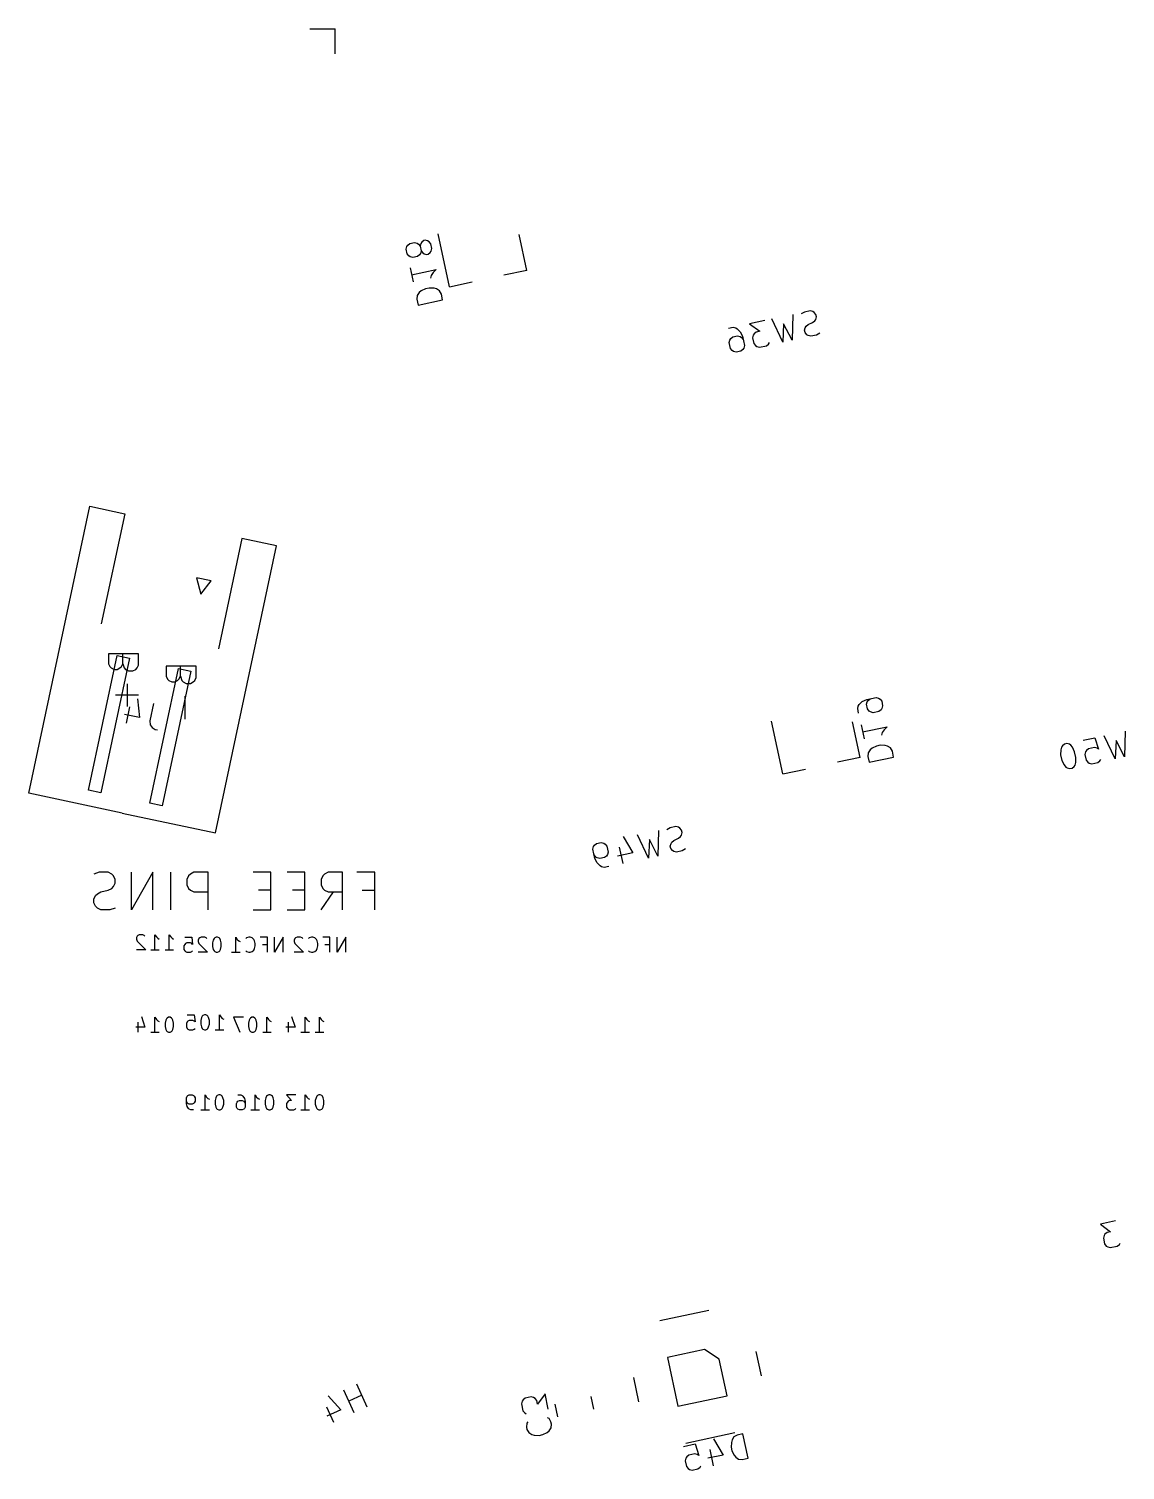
# Model space of a CAD drawing. Extents: x 27 to 362, y 19 to 136.
# Drawn here: x 181.8 to 225.5, y 19 to 76.6 of the extents above; entities that cross this region are included whole.
import ezdxf

# ---------------------------------------------------------------- set-up
doc = ezdxf.new("R2010")
doc.units = 0
doc.layers.add('BLACK', color=7, linetype='CONTINUOUS')

msp = doc.modelspace()

# ---------------------------------------------------------------- linework, layer by layer
at = {"layer": 'BLACK', "linetype": 'CONTINUOUS'}
for p, q in [((192.989, 76.6224), (193.989, 76.6224)), ((193.989, 75.6224), (193.989, 76.6224)), ((196.857, 67.9252), (196.893, 67.9817)), ((196.893, 67.9817), (196.976, 68.048)), ((196.976, 68.048), (197.163, 68.0876)), ((197.163, 68.0876), (197.266, 68.0609)), ((197.266, 68.0609), (197.322, 68.0242)), ((197.322, 68.0242), (197.389, 67.9409)), ((197.416, 68.044), (197.389, 67.9409)), ((197.452, 68.1005), (197.416, 68.044)), ((197.535, 68.1668), (197.452, 68.1005)), ((197.582, 68.1767), (197.535, 68.1668)), ((197.685, 68.15), (197.582, 68.1767)), ((197.742, 68.1133), (197.685, 68.15)), ((197.808, 68.03), (197.742, 68.1133)), ((197.848, 67.8437), (197.808, 68.03)), ((198.553, 66.3161), (198.104, 68.4289)), ((201.644, 66.9731), (201.34, 68.4012)), ((196.83, 67.8221), (196.857, 67.9252)), ((196.869, 67.6358), (196.83, 67.8221)), ((196.936, 67.5526), (196.869, 67.6358)), ((196.992, 67.5159), (196.936, 67.5526)), ((197.095, 67.4891), (196.992, 67.5159)), ((197.282, 67.5287), (197.095, 67.4891)), ((197.365, 67.5951), (197.282, 67.5287)), ((197.402, 67.6516), (197.365, 67.5951)), ((197.389, 67.9409), (197.428, 67.7546)), ((197.428, 67.7546), (197.402, 67.6516)), ((197.428, 67.7546), (197.495, 67.6714)), ((197.495, 67.6714), (197.551, 67.6347)), ((197.551, 67.6347), (197.654, 67.6079)), ((197.654, 67.6079), (197.701, 67.6178)), ((197.701, 67.6178), (197.784, 67.6842)), ((197.784, 67.6842), (197.821, 67.7407)), ((197.821, 67.7407), (197.848, 67.8437)), ((196.988, 67.0769), (197.107, 66.5179)), ((197.048, 66.7974), (198.026, 67.0053)), ((197.906, 66.8825), (197.832, 66.7695)), ((198.026, 67.0053), (197.906, 66.8825)), ((201.644, 66.9731), (200.734, 66.7797)), ((197.605, 66.2344), (197.429, 66.1482)), ((197.745, 66.2641), (197.605, 66.2344)), ((197.941, 66.2571), (197.745, 66.2641)), ((197.832, 66.7695), (197.806, 66.6664)), ((198.044, 66.2304), (197.941, 66.2571)), ((198.157, 66.157), (198.044, 66.2304)), ((198.553, 66.3161), (199.463, 66.5094)), ((197.272, 65.9689), (197.256, 65.8193)), ((197.256, 65.8193), (197.305, 65.5864)), ((197.346, 66.0818), (197.272, 65.9689)), ((197.305, 65.5864), (198.283, 65.7943)), ((197.429, 66.1482), (197.346, 66.0818)), ((198.234, 66.0272), (198.157, 66.157)), ((198.283, 65.7943), (198.234, 66.0272)), ((212.26, 65.2076), (212.235, 64.18)), ((212.726, 65.3066), (212.596, 65.2303)), ((212.959, 65.3561), (212.726, 65.3066)), ((213.062, 65.3293), (212.959, 65.3561)), ((213.118, 65.2927), (213.062, 65.3293)), ((213.185, 65.2094), (213.118, 65.2927)), ((213.178, 65.0132), (213.205, 65.1163)), ((213.205, 65.1163), (213.185, 65.2094)), ((209.698, 64.6631), (209.885, 64.7027)), ((209.885, 64.7027), (209.988, 64.6759)), ((209.988, 64.6759), (210.044, 64.6392)), ((210.044, 64.6392), (210.167, 64.5193)), ((210.167, 64.5193), (210.253, 64.3429)), ((211.142, 64.97), (210.537, 64.8413)), ((210.537, 64.8413), (210.942, 64.538)), ((210.802, 64.5083), (210.719, 64.4419)), ((210.942, 64.538), (210.802, 64.5083)), ((211.863, 64.1008), (211.422, 65.0294)), ((211.9, 64.839), (211.863, 64.1008)), ((212.235, 64.18), (211.9, 64.839)), ((212.735, 64.5782), (212.762, 64.6813)), ((212.755, 64.4851), (212.735, 64.5782)), ((212.762, 64.6813), (212.798, 64.7378)), ((212.798, 64.7378), (212.881, 64.8042)), ((212.881, 64.8042), (213.058, 64.8903)), ((213.058, 64.8903), (213.141, 64.9567)), ((213.141, 64.9567), (213.178, 65.0132)), ((209.724, 64.0843), (209.751, 64.1874)), ((209.774, 63.8515), (209.724, 64.0843)), ((209.751, 64.1874), (209.787, 64.2439)), ((209.787, 64.2439), (209.871, 64.3103)), ((209.871, 64.3103), (210.057, 64.3499)), ((210.057, 64.3499), (210.16, 64.3231)), ((210.16, 64.3231), (210.217, 64.2864)), ((210.217, 64.2864), (210.283, 64.2032)), ((210.253, 64.3429), (210.332, 63.9703)), ((210.332, 63.9703), (210.306, 63.8672)), ((210.682, 64.3854), (210.656, 64.2824)), ((210.656, 64.2824), (210.705, 64.0495)), ((210.719, 64.4419), (210.682, 64.3854)), ((210.705, 64.0495), (210.771, 63.9662)), ((210.771, 63.9662), (210.828, 63.9295)), ((210.828, 63.9295), (210.931, 63.9028)), ((210.931, 63.9028), (211.21, 63.9622)), ((211.21, 63.9622), (211.294, 64.0285)), ((211.294, 64.0285), (211.33, 64.085)), ((212.821, 64.4018), (212.755, 64.4851)), ((212.877, 64.3652), (212.821, 64.4018)), ((212.98, 64.3384), (212.877, 64.3652)), ((213.213, 64.3879), (212.98, 64.3384)), ((213.343, 64.4642), (213.213, 64.3879)), ((209.84, 63.7682), (209.774, 63.8515)), ((209.896, 63.7315), (209.84, 63.7682)), ((209.999, 63.7047), (209.896, 63.7315)), ((210.186, 63.7443), (209.999, 63.7047)), ((210.269, 63.8107), (210.186, 63.7443)), ((210.306, 63.8672), (210.269, 63.8107)), ((181.764, 46.0822), (184.201, 57.5461)), ((184.201, 57.5461), (185.59, 57.2508)), ((185.59, 57.2508), (184.654, 52.8492)), ((189.218, 44.4979), (191.655, 55.9618)), ((190.266, 56.257), (189.33, 51.8554)), ((191.655, 55.9618), (190.266, 56.257)), ((189.047, 54.5634), (188.46, 54.6882)), ((188.46, 54.6882), (188.629, 54.0389)), ((188.629, 54.0389), (189.047, 54.5634)), ((184.151, 46.1986), (185.294, 51.5784)), ((185.783, 51.4744), (184.64, 46.0946)), ((186.143, 51.6571), (184.943, 51.6571)), ((184.943, 51.6571), (184.943, 51.2571)), ((184.943, 51.2571), (185, 51.1429)), ((185.294, 51.5784), (185.783, 51.4744)), ((185.457, 51.1429), (185.514, 51.2571)), ((185.514, 51.2571), (185.514, 51.6571)), ((185.514, 51.2571), (185.571, 51.0857)), ((186.143, 51.2), (186.143, 51.6571)), ((185, 51.1429), (185.057, 51.0857)), ((185.057, 51.0857), (185.171, 51.0286)), ((185.171, 51.0286), (185.286, 51.0286)), ((185.286, 51.0286), (185.4, 51.0857)), ((185.4, 51.0857), (185.457, 51.1429)), ((185.571, 51.0857), (185.629, 51.0286)), ((185.629, 51.0286), (185.743, 50.9714)), ((185.743, 50.9714), (185.914, 50.9714)), ((185.914, 50.9714), (186.029, 51.0286)), ((186.029, 51.0286), (186.086, 51.0857)), ((186.086, 51.0857), (186.143, 51.2)), ((186.596, 45.6788), (187.74, 51.0586)), ((188.229, 50.9547), (187.085, 45.5748)), ((188.443, 51.1571), (187.243, 51.1571)), ((187.243, 51.1571), (187.243, 50.7571)), ((187.243, 50.7571), (187.3, 50.6429)), ((187.74, 51.0586), (188.229, 50.9547)), ((187.757, 50.6429), (187.814, 50.7571)), ((187.814, 50.7571), (187.814, 51.1571)), ((187.814, 50.7571), (187.871, 50.5857)), ((188.386, 50.5857), (188.443, 50.7)), ((188.443, 50.7), (188.443, 51.1571)), ((185.686, 50.4571), (185.686, 49.5429)), ((187.3, 50.6429), (187.357, 50.5857)), ((187.357, 50.5857), (187.471, 50.5286)), ((187.471, 50.5286), (187.586, 50.5286)), ((187.586, 50.5286), (187.7, 50.5857)), ((187.7, 50.5857), (187.757, 50.6429)), ((187.871, 50.5857), (187.929, 50.5286)), ((187.929, 50.5286), (188.043, 50.4714)), ((188.043, 50.4714), (188.214, 50.4714)), ((188.214, 50.4714), (188.329, 50.5286)), ((188.329, 50.5286), (188.386, 50.5857)), ((186.143, 50), (185.229, 50)), ((185.786, 49.5284), (185.647, 48.8763)), ((186.098, 49.8515), (186.182, 49.1034)), ((186.74, 49.6663), (186.591, 48.9677)), ((187.986, 49.9571), (187.986, 49.0429)), ((214.855, 49.4608), (214.881, 49.5639)), ((214.881, 49.5639), (214.918, 49.6203)), ((214.918, 49.6203), (215.038, 49.7432)), ((215.038, 49.7432), (215.214, 49.8294)), ((215.207, 49.6332), (215.234, 49.7362)), ((215.247, 49.4468), (215.207, 49.6332)), ((215.214, 49.8294), (215.587, 49.9086)), ((215.234, 49.7362), (215.271, 49.7927)), ((215.271, 49.7927), (215.354, 49.8591)), ((215.587, 49.9086), (215.69, 49.8818)), ((215.69, 49.8818), (215.747, 49.8451)), ((215.747, 49.8451), (215.813, 49.7619)), ((215.813, 49.7619), (215.852, 49.5756)), ((215.852, 49.5756), (215.826, 49.4725)), ((186.182, 49.1034), (185.577, 49.2321)), ((186.591, 48.9677), (186.608, 48.818)), ((211.867, 46.8537), (211.418, 48.9665)), ((214.894, 49.2745), (214.855, 49.4608)), ((215.313, 49.3636), (215.247, 49.4468)), ((215.37, 49.3269), (215.313, 49.3636)), ((215.473, 49.3001), (215.37, 49.3269)), ((215.706, 49.3496), (215.473, 49.3001)), ((215.789, 49.416), (215.706, 49.3496)), ((215.826, 49.4725), (215.789, 49.416)), ((186.608, 48.818), (186.682, 48.7051)), ((186.682, 48.7051), (186.811, 48.6288)), ((186.811, 48.6288), (186.905, 48.609)), ((214.958, 47.5107), (214.655, 48.9388)), ((214.993, 48.8087), (215.112, 48.2498)), ((215.053, 48.5292), (216.031, 48.7371)), ((215.837, 48.5013), (215.811, 48.3983)), ((215.911, 48.6143), (215.837, 48.5013)), ((216.031, 48.7371), (215.911, 48.6143)), ((225.136, 47.4515), (224.696, 48.3801)), ((225.534, 48.5583), (225.509, 47.5307)), ((215.351, 47.8137), (215.277, 47.7007)), ((215.434, 47.8801), (215.351, 47.8137)), ((215.61, 47.9662), (215.434, 47.8801)), ((215.75, 47.9959), (215.61, 47.9662)), ((215.946, 47.989), (215.75, 47.9959)), ((216.049, 47.9622), (215.946, 47.989)), ((216.162, 47.8888), (216.049, 47.9622)), ((216.239, 47.759), (216.162, 47.8888)), ((222.965, 47.8176), (222.958, 47.6214)), ((222.992, 47.9206), (222.965, 47.8176)), ((223.029, 47.9771), (222.992, 47.9206)), ((223.112, 48.0435), (223.029, 47.9771)), ((223.205, 48.0633), (223.112, 48.0435)), ((223.308, 48.0365), (223.205, 48.0633)), ((223.365, 47.9998), (223.308, 48.0365)), ((223.431, 47.9166), (223.365, 47.9998)), ((223.517, 47.7402), (223.431, 47.9166)), ((223.857, 48.2019), (224.323, 48.3009)), ((224.076, 47.859), (223.993, 47.7926)), ((224.309, 47.9085), (224.076, 47.859)), ((224.412, 47.8817), (224.309, 47.9085)), ((224.323, 48.3009), (224.468, 47.845)), ((224.468, 47.845), (224.412, 47.8817)), ((225.174, 48.1898), (225.136, 47.4515)), ((225.509, 47.5307), (225.174, 48.1898)), ((214.958, 47.5107), (214.049, 47.3173)), ((215.277, 47.7007), (215.26, 47.5511)), ((215.26, 47.5511), (215.31, 47.3182)), ((215.31, 47.3182), (216.288, 47.5261)), ((216.288, 47.5261), (216.239, 47.759)), ((222.958, 47.6214), (223.008, 47.3885)), ((223.008, 47.3885), (223.094, 47.2121)), ((223.567, 47.5073), (223.517, 47.7402)), ((223.533, 47.208), (223.56, 47.3111)), ((223.56, 47.3111), (223.567, 47.5073)), ((223.956, 47.7361), (223.929, 47.6331)), ((223.929, 47.6331), (223.979, 47.4002)), ((223.993, 47.7926), (223.956, 47.7361)), ((223.979, 47.4002), (224.045, 47.3169)), ((224.045, 47.3169), (224.102, 47.2802)), ((224.102, 47.2802), (224.205, 47.2535)), ((224.205, 47.2535), (224.438, 47.303)), ((224.438, 47.303), (224.521, 47.3693)), ((224.521, 47.3693), (224.558, 47.4258)), ((211.867, 46.8537), (212.777, 47.047)), ((223.094, 47.2121), (223.16, 47.1288)), ((223.16, 47.1288), (223.217, 47.0921)), ((223.217, 47.0921), (223.32, 47.0654)), ((223.32, 47.0654), (223.413, 47.0852)), ((223.413, 47.0852), (223.496, 47.1515)), ((223.496, 47.1515), (223.533, 47.208)), ((185.491, 45.29), (181.764, 46.0822)), ((184.64, 46.0946), (184.151, 46.1986)), ((187.085, 45.5748), (186.596, 45.6788)), ((185.491, 45.29), (189.218, 44.4979)), ((205.493, 44.3472), (205.874, 43.698)), ((206.503, 43.4908), (206.062, 44.4194)), ((206.9, 44.5976), (206.875, 43.57)), ((207.366, 44.6966), (207.236, 44.6203)), ((207.599, 44.7461), (207.366, 44.6966)), ((207.702, 44.7193), (207.599, 44.7461)), ((207.698, 44.2803), (207.781, 44.3467)), ((207.758, 44.6827), (207.702, 44.7193)), ((207.825, 44.5994), (207.758, 44.6827)), ((207.781, 44.3467), (207.818, 44.4032)), ((207.818, 44.4032), (207.845, 44.5063)), ((207.845, 44.5063), (207.825, 44.5994)), ((204.285, 43.847), (204.312, 43.95)), ((204.364, 43.4743), (204.285, 43.847)), ((204.312, 43.95), (204.348, 44.0065)), ((204.348, 44.0065), (204.432, 44.0729)), ((204.432, 44.0729), (204.618, 44.1125)), ((204.618, 44.1125), (204.721, 44.0857)), ((204.721, 44.0857), (204.777, 44.049)), ((204.777, 44.049), (204.844, 43.9658)), ((204.844, 43.9658), (204.893, 43.7329)), ((205.339, 43.925), (205.478, 43.2729)), ((206.54, 44.229), (206.503, 43.4908)), ((206.875, 43.57), (206.54, 44.229)), ((207.375, 43.9682), (207.402, 44.0713)), ((207.395, 43.8751), (207.375, 43.9682)), ((207.461, 43.7918), (207.395, 43.8751)), ((207.402, 44.0713), (207.438, 44.1278)), ((207.438, 44.1278), (207.521, 44.1942)), ((207.517, 43.7552), (207.461, 43.7918)), ((207.521, 44.1942), (207.698, 44.2803)), ((207.853, 43.7779), (207.62, 43.7284)), ((207.983, 43.8542), (207.853, 43.7779)), ((204.401, 43.5308), (204.334, 43.6141)), ((204.45, 43.2979), (204.364, 43.4743)), ((204.457, 43.4941), (204.401, 43.5308)), ((204.573, 43.178), (204.45, 43.2979)), ((204.56, 43.4674), (204.457, 43.4941)), ((204.747, 43.507), (204.56, 43.4674)), ((204.83, 43.5733), (204.747, 43.507)), ((204.867, 43.6298), (204.83, 43.5733)), ((204.893, 43.7329), (204.867, 43.6298)), ((205.874, 43.698), (205.269, 43.5693)), ((207.62, 43.7284), (207.517, 43.7552)), ((184.571, 42.9214), (184.357, 42.85)), ((184.929, 42.9214), (184.571, 42.9214)), ((185.071, 42.85), (184.929, 42.9214)), ((185.143, 42.7786), (185.071, 42.85)), ((185.214, 42.6357), (185.143, 42.7786)), ((185.214, 42.4929), (185.214, 42.6357)), ((186.714, 42.9214), (185.857, 41.4214)), ((185.857, 41.4214), (185.857, 42.9214)), ((186.714, 41.4214), (186.714, 42.9214)), ((187.429, 41.4214), (187.429, 42.9214)), ((188.143, 42.7786), (188.071, 42.6357)), ((188.071, 42.6357), (188.071, 42.4214)), ((188.214, 42.85), (188.143, 42.7786)), ((188.357, 42.9214), (188.214, 42.85)), ((188.929, 42.9214), (188.357, 42.9214)), ((188.929, 41.4214), (188.929, 42.9214)), ((191.429, 42.9214), (190.714, 42.9214)), ((191.429, 41.4214), (191.429, 42.9214)), ((192.786, 42.9214), (192.071, 42.9214)), ((192.786, 41.4214), (192.786, 42.9214)), ((193.5, 42.7786), (193.429, 42.6357)), ((193.429, 42.6357), (193.429, 42.4214)), ((193.571, 42.85), (193.5, 42.7786)), ((193.714, 42.9214), (193.571, 42.85)), ((194.286, 42.9214), (193.714, 42.9214)), ((194.286, 41.4214), (194.286, 42.9214)), ((195.571, 42.9214), (194.857, 42.9214)), ((195.571, 41.4214), (195.571, 42.9214)), ((204.63, 43.1413), (204.573, 43.178)), ((204.733, 43.1145), (204.63, 43.1413)), ((204.919, 43.1541), (204.733, 43.1145)), ((184.429, 41.9929), (184.5, 42.0643)), ((184.5, 42.0643), (184.643, 42.1357)), ((184.643, 42.1357), (184.929, 42.2071)), ((184.929, 42.2071), (185.071, 42.2786)), ((185.071, 42.2786), (185.143, 42.35)), ((185.143, 42.35), (185.214, 42.4929)), ((188.071, 42.4214), (188.143, 42.2786)), ((188.143, 42.2786), (188.214, 42.2071)), ((188.214, 42.2071), (188.357, 42.1357)), ((188.357, 42.1357), (188.929, 42.1357)), ((191.429, 42.2071), (190.929, 42.2071)), ((192.786, 42.2071), (192.286, 42.2071)), ((193.429, 42.4214), (193.5, 42.2786)), ((193.429, 41.4214), (193.929, 42.1357)), ((193.5, 42.2786), (193.571, 42.2071)), ((193.571, 42.2071), (193.714, 42.1357)), ((193.714, 42.1357), (194.286, 42.1357)), ((195.071, 42.2071), (195.571, 42.2071)), ((184.357, 41.85), (184.429, 41.9929)), ((184.357, 41.7071), (184.357, 41.85)), ((184.429, 41.5643), (184.357, 41.7071)), ((184.5, 41.4929), (184.429, 41.5643)), ((184.643, 41.4214), (184.5, 41.4929)), ((185.214, 41.4929), (185, 41.4214)), ((185, 41.4214), (184.643, 41.4214)), ((190.714, 41.4214), (191.429, 41.4214)), ((192.071, 41.4214), (192.786, 41.4214)), ((186.086, 40.3714), (186.057, 40.3143)), ((186.057, 40.3143), (186.057, 40.2571)), ((186.114, 40.4), (186.086, 40.3714)), ((186.171, 40.4286), (186.114, 40.4)), ((186.314, 40.4286), (186.171, 40.4286)), ((186.371, 40.4), (186.314, 40.4286)), ((186.4, 40.3714), (186.371, 40.4)), ((186.8, 39.8286), (186.8, 40.4286)), ((186.8, 40.4286), (186.857, 40.3429)), ((186.857, 40.3429), (186.914, 40.2857)), ((187.371, 39.8286), (187.371, 40.4286)), ((187.371, 40.4286), (187.429, 40.3429)), ((187.429, 40.3429), (187.486, 40.2857)), ((187.986, 40.3286), (188.271, 40.3286)), ((188.271, 40.3286), (188.3, 40.0429)), ((188.643, 40.3286), (188.586, 40.3)), ((188.786, 40.3286), (188.643, 40.3286)), ((188.843, 40.3), (188.786, 40.3286)), ((189.243, 40.3286), (189.186, 40.3)), ((189.3, 40.3286), (189.243, 40.3286)), ((189.357, 40.3), (189.3, 40.3286)), ((190.029, 39.7286), (190.029, 40.3286)), ((190.029, 40.3286), (190.086, 40.2429)), ((190.543, 40.3286), (190.457, 40.3)), ((190.6, 40.3286), (190.543, 40.3286)), ((190.686, 40.3), (190.6, 40.3286)), ((191.286, 40.3286), (191, 40.3286)), ((191.286, 39.7286), (191.286, 40.3286)), ((191.914, 40.3286), (191.571, 39.7286)), ((191.571, 39.7286), (191.571, 40.3286)), ((191.914, 39.7286), (191.914, 40.3286)), ((192.471, 40.3286), (192.414, 40.3)), ((192.614, 40.3286), (192.471, 40.3286)), ((192.671, 40.3), (192.614, 40.3286)), ((193.043, 40.3286), (192.957, 40.3)), ((193.1, 40.3286), (193.043, 40.3286)), ((193.186, 40.3), (193.1, 40.3286)), ((193.786, 40.3286), (193.5, 40.3286)), ((193.786, 39.7286), (193.786, 40.3286)), ((194.414, 40.3286), (194.071, 39.7286)), ((194.071, 39.7286), (194.071, 40.3286)), ((194.414, 39.7286), (194.414, 40.3286)), ((186.057, 40.2571), (186.086, 40.1714)), ((186.429, 39.8286), (186.057, 39.8286)), ((186.086, 40.1714), (186.429, 39.8286)), ((186.629, 39.8286), (186.971, 39.8286)), ((186.914, 40.2857), (186.971, 40.2571)), ((187.2, 39.8286), (187.543, 39.8286)), ((187.486, 40.2857), (187.543, 40.2571)), ((187.986, 40.0429), (187.957, 39.9857)), ((187.957, 39.9857), (187.957, 39.8429)), ((187.957, 39.8429), (187.986, 39.7857)), ((188.014, 40.0714), (187.986, 40.0429)), ((187.986, 39.7857), (188.014, 39.7571)), ((188.071, 40.1), (188.014, 40.0714)), ((188.014, 39.7571), (188.071, 39.7286)), ((188.214, 40.1), (188.071, 40.1)), ((188.271, 40.0714), (188.214, 40.1)), ((188.214, 39.7286), (188.271, 39.7571)), ((188.3, 40.0429), (188.271, 40.0714)), ((188.271, 39.7571), (188.3, 39.7857)), ((188.557, 40.2714), (188.529, 40.2143)), ((188.529, 40.2143), (188.529, 40.1571)), ((188.529, 40.1571), (188.557, 40.0714)), ((188.586, 40.3), (188.557, 40.2714)), ((188.557, 40.0714), (188.9, 39.7286)), ((188.871, 40.2714), (188.843, 40.3)), ((189.129, 40.2143), (189.1, 40.1)), ((189.1, 40.1), (189.1, 39.9571)), ((189.1, 39.9571), (189.129, 39.8429)), ((189.157, 40.2714), (189.129, 40.2143)), ((189.129, 39.8429), (189.157, 39.7857)), ((189.186, 40.3), (189.157, 40.2714)), ((189.157, 39.7857), (189.186, 39.7571)), ((189.186, 39.7571), (189.243, 39.7286)), ((189.3, 39.7286), (189.357, 39.7571)), ((189.386, 40.2714), (189.357, 40.3)), ((189.357, 39.7571), (189.386, 39.7857)), ((189.414, 40.2143), (189.386, 40.2714)), ((189.386, 39.7857), (189.414, 39.8429)), ((189.443, 40.1), (189.414, 40.2143)), ((189.414, 39.8429), (189.443, 39.9571)), ((189.443, 39.9571), (189.443, 40.1)), ((190.086, 40.2429), (190.143, 40.1857)), ((190.143, 40.1857), (190.2, 40.1571)), ((190.457, 40.3), (190.429, 40.2714)), ((190.429, 39.7857), (190.457, 39.7571)), ((190.457, 39.7571), (190.543, 39.7286)), ((190.6, 39.7286), (190.686, 39.7571)), ((190.743, 40.2429), (190.686, 40.3)), ((190.686, 39.7571), (190.743, 39.8143)), ((190.771, 40.1857), (190.743, 40.2429)), ((190.743, 39.8143), (190.771, 39.8714)), ((190.8, 40.0714), (190.771, 40.1857)), ((190.771, 39.8714), (190.8, 39.9857)), ((190.8, 39.9857), (190.8, 40.0714)), ((191.086, 40.0429), (191.286, 40.0429)), ((192.386, 40.2714), (192.357, 40.2143)), ((192.357, 40.2143), (192.357, 40.1571)), ((192.357, 40.1571), (192.386, 40.0714)), ((192.414, 40.3), (192.386, 40.2714)), ((192.386, 40.0714), (192.729, 39.7286)), ((192.7, 40.2714), (192.671, 40.3)), ((192.957, 40.3), (192.929, 40.2714)), ((192.929, 39.7857), (192.957, 39.7571)), ((192.957, 39.7571), (193.043, 39.7286)), ((193.1, 39.7286), (193.186, 39.7571)), ((193.243, 40.2429), (193.186, 40.3)), ((193.186, 39.7571), (193.243, 39.8143)), ((193.271, 40.1857), (193.243, 40.2429)), ((193.243, 39.8143), (193.271, 39.8714)), ((193.3, 40.0714), (193.271, 40.1857)), ((193.271, 39.8714), (193.3, 39.9857)), ((193.3, 39.9857), (193.3, 40.0714)), ((193.586, 40.0429), (193.786, 40.0429)), ((188.071, 39.7286), (188.214, 39.7286)), ((188.9, 39.7286), (188.529, 39.7286)), ((189.243, 39.7286), (189.3, 39.7286)), ((189.857, 39.7286), (190.2, 39.7286)), ((190.543, 39.7286), (190.6, 39.7286)), ((192.729, 39.7286), (192.357, 39.7286)), ((193.043, 39.7286), (193.1, 39.7286)), ((186.114, 36.9286), (186.114, 36.5286)), ((186.257, 37.1571), (186.4, 36.7286)), ((186.8, 36.5286), (186.8, 37.1286)), ((186.8, 37.1286), (186.857, 37.0429)), ((186.857, 37.0429), (186.914, 36.9857)), ((186.914, 36.9857), (186.971, 36.9571)), ((187.229, 37.0143), (187.2, 36.9)), ((187.2, 36.9), (187.2, 36.7571)), ((187.257, 37.0714), (187.229, 37.0143)), ((187.286, 37.1), (187.257, 37.0714)), ((187.343, 37.1286), (187.286, 37.1)), ((187.4, 37.1286), (187.343, 37.1286)), ((187.457, 37.1), (187.4, 37.1286)), ((187.486, 37.0714), (187.457, 37.1)), ((187.514, 37.0143), (187.486, 37.0714)), ((187.543, 36.9), (187.514, 37.0143)), ((187.543, 36.7571), (187.543, 36.9)), ((188.086, 36.9429), (188.057, 36.8857)), ((188.057, 36.8857), (188.057, 36.7429)), ((188.086, 37.2286), (188.371, 37.2286)), ((188.114, 36.9714), (188.086, 36.9429)), ((188.171, 37), (188.114, 36.9714)), ((188.314, 37), (188.171, 37)), ((188.371, 36.9714), (188.314, 37)), ((188.371, 37.2286), (188.4, 36.9429)), ((188.4, 36.9429), (188.371, 36.9714)), ((188.657, 37.1143), (188.629, 37)), ((188.629, 37), (188.629, 36.8571)), ((188.629, 36.8571), (188.657, 36.7429)), ((188.686, 37.1714), (188.657, 37.1143)), ((188.714, 37.2), (188.686, 37.1714)), ((188.771, 37.2286), (188.714, 37.2)), ((188.829, 37.2286), (188.771, 37.2286)), ((188.886, 37.2), (188.829, 37.2286)), ((188.914, 37.1714), (188.886, 37.2)), ((188.943, 37.1143), (188.914, 37.1714)), ((188.971, 37), (188.943, 37.1143)), ((188.943, 36.7429), (188.971, 36.8571)), ((188.971, 36.8571), (188.971, 37)), ((189.371, 36.6286), (189.371, 37.2286)), ((189.371, 37.2286), (189.429, 37.1429)), ((189.429, 37.1429), (189.486, 37.0857)), ((189.486, 37.0857), (189.543, 37.0571)), ((190.329, 37.1286), (189.929, 37.1286)), ((189.929, 37.1286), (190.186, 36.5286)), ((190.557, 37.0143), (190.529, 36.9)), ((190.529, 36.9), (190.529, 36.7571)), ((190.586, 37.0714), (190.557, 37.0143)), ((190.614, 37.1), (190.586, 37.0714)), ((190.671, 37.1286), (190.614, 37.1)), ((190.729, 37.1286), (190.671, 37.1286)), ((190.786, 37.1), (190.729, 37.1286)), ((190.814, 37.0714), (190.786, 37.1)), ((190.843, 37.0143), (190.814, 37.0714)), ((190.871, 36.9), (190.843, 37.0143)), ((190.871, 36.7571), (190.871, 36.9)), ((191.271, 36.5286), (191.271, 37.1286)), ((191.271, 37.1286), (191.329, 37.0429)), ((191.329, 37.0429), (191.386, 36.9857)), ((191.386, 36.9857), (191.443, 36.9571)), ((192.114, 36.9286), (192.114, 36.5286)), ((192.257, 37.1571), (192.4, 36.7286)), ((192.8, 36.5286), (192.8, 37.1286)), ((192.8, 37.1286), (192.857, 37.0429)), ((192.857, 37.0429), (192.914, 36.9857)), ((192.914, 36.9857), (192.971, 36.9571)), ((193.371, 36.5286), (193.371, 37.1286)), ((193.371, 37.1286), (193.429, 37.0429)), ((193.429, 37.0429), (193.486, 36.9857)), ((193.486, 36.9857), (193.543, 36.9571)), ((186.4, 36.7286), (186.029, 36.7286)), ((186.629, 36.5286), (186.971, 36.5286)), ((187.2, 36.7571), (187.229, 36.6429)), ((187.229, 36.6429), (187.257, 36.5857)), ((187.257, 36.5857), (187.286, 36.5571)), ((187.286, 36.5571), (187.343, 36.5286)), ((187.343, 36.5286), (187.4, 36.5286)), ((187.4, 36.5286), (187.457, 36.5571)), ((187.457, 36.5571), (187.486, 36.5857)), ((187.486, 36.5857), (187.514, 36.6429)), ((187.514, 36.6429), (187.543, 36.7571)), ((188.057, 36.7429), (188.086, 36.6857)), ((188.086, 36.6857), (188.114, 36.6571)), ((188.114, 36.6571), (188.171, 36.6286)), ((188.171, 36.6286), (188.314, 36.6286)), ((188.314, 36.6286), (188.371, 36.6571)), ((188.371, 36.6571), (188.4, 36.6857)), ((188.657, 36.7429), (188.686, 36.6857)), ((188.686, 36.6857), (188.714, 36.6571)), ((188.714, 36.6571), (188.771, 36.6286)), ((188.771, 36.6286), (188.829, 36.6286)), ((188.829, 36.6286), (188.886, 36.6571)), ((188.886, 36.6571), (188.914, 36.6857)), ((188.914, 36.6857), (188.943, 36.7429)), ((189.2, 36.6286), (189.543, 36.6286)), ((190.529, 36.7571), (190.557, 36.6429)), ((190.557, 36.6429), (190.586, 36.5857)), ((190.586, 36.5857), (190.614, 36.5571)), ((190.614, 36.5571), (190.671, 36.5286)), ((190.671, 36.5286), (190.729, 36.5286)), ((190.729, 36.5286), (190.786, 36.5571)), ((190.786, 36.5571), (190.814, 36.5857)), ((190.814, 36.5857), (190.843, 36.6429)), ((190.843, 36.6429), (190.871, 36.7571)), ((191.1, 36.5286), (191.443, 36.5286)), ((192.4, 36.7286), (192.029, 36.7286)), ((192.629, 36.5286), (192.971, 36.5286)), ((193.2, 36.5286), (193.543, 36.5286)), ((188.086, 33.9714), (188.114, 34)), ((188.114, 34), (188.171, 34.0286)), ((188.171, 34.0286), (188.286, 34.0286)), ((188.286, 34.0286), (188.343, 34)), ((188.343, 34), (188.371, 33.9714)), ((188.8, 33.4286), (188.8, 34.0286)), ((188.8, 34.0286), (188.857, 33.9429)), ((189.286, 34), (189.257, 33.9714)), ((189.343, 34.0286), (189.286, 34)), ((189.4, 34.0286), (189.343, 34.0286)), ((189.457, 34), (189.4, 34.0286)), ((189.486, 33.9714), (189.457, 34)), ((190.114, 34.0286), (190.229, 34.0286)), ((190.229, 34.0286), (190.286, 34)), ((190.286, 34), (190.314, 33.9714)), ((190.8, 33.4286), (190.8, 34.0286)), ((190.8, 34.0286), (190.857, 33.9429)), ((191.286, 34), (191.257, 33.9714)), ((191.343, 34.0286), (191.286, 34)), ((191.4, 34.0286), (191.343, 34.0286)), ((191.457, 34), (191.4, 34.0286)), ((191.486, 33.9714), (191.457, 34)), ((192.429, 34.0286), (192.057, 34.0286)), ((192.057, 34.0286), (192.257, 33.8)), ((192.8, 33.4286), (192.8, 34.0286)), ((192.8, 34.0286), (192.857, 33.9429)), ((193.286, 34), (193.257, 33.9714)), ((193.343, 34.0286), (193.286, 34)), ((193.4, 34.0286), (193.343, 34.0286)), ((193.457, 34), (193.4, 34.0286)), ((193.486, 33.9714), (193.457, 34)), ((188.057, 33.9143), (188.086, 33.9714)), ((188.057, 33.6857), (188.057, 33.9143)), ((188.086, 33.7143), (188.057, 33.7714)), ((188.086, 33.5714), (188.057, 33.6857)), ((188.114, 33.6857), (188.086, 33.7143)), ((188.143, 33.4857), (188.086, 33.5714)), ((188.171, 33.6571), (188.114, 33.6857)), ((188.171, 33.4571), (188.143, 33.4857)), ((188.286, 33.6571), (188.171, 33.6571)), ((188.229, 33.4286), (188.171, 33.4571)), ((188.343, 33.4286), (188.229, 33.4286)), ((188.343, 33.6857), (188.286, 33.6571)), ((188.371, 33.7143), (188.343, 33.6857)), ((188.371, 33.9714), (188.4, 33.9143)), ((188.4, 33.7714), (188.371, 33.7143)), ((188.4, 33.9143), (188.4, 33.7714)), ((188.629, 33.4286), (188.971, 33.4286)), ((188.857, 33.9429), (188.914, 33.8857)), ((188.914, 33.8857), (188.971, 33.8571)), ((189.229, 33.9143), (189.2, 33.8)), ((189.2, 33.8), (189.2, 33.6571)), ((189.2, 33.6571), (189.229, 33.5429)), ((189.257, 33.9714), (189.229, 33.9143)), ((189.229, 33.5429), (189.257, 33.4857)), ((189.257, 33.4857), (189.286, 33.4571)), ((189.286, 33.4571), (189.343, 33.4286)), ((189.343, 33.4286), (189.4, 33.4286)), ((189.4, 33.4286), (189.457, 33.4571)), ((189.457, 33.4571), (189.486, 33.4857)), ((189.514, 33.9143), (189.486, 33.9714)), ((189.486, 33.4857), (189.514, 33.5429)), ((189.543, 33.8), (189.514, 33.9143)), ((189.514, 33.5429), (189.543, 33.6571)), ((189.543, 33.6571), (189.543, 33.8)), ((190.057, 33.6857), (190.086, 33.7429)), ((190.057, 33.5429), (190.057, 33.6857)), ((190.086, 33.4857), (190.057, 33.5429)), ((190.086, 33.7429), (190.114, 33.7714)), ((190.114, 33.4571), (190.086, 33.4857)), ((190.114, 33.7714), (190.171, 33.8)), ((190.171, 33.4286), (190.114, 33.4571)), ((190.171, 33.8), (190.286, 33.8)), ((190.286, 33.4286), (190.171, 33.4286)), ((190.286, 33.8), (190.343, 33.7714)), ((190.343, 33.4571), (190.286, 33.4286)), ((190.314, 33.9714), (190.371, 33.8857)), ((190.343, 33.7714), (190.371, 33.7429)), ((190.371, 33.4857), (190.343, 33.4571)), ((190.371, 33.8857), (190.4, 33.7714)), ((190.371, 33.7429), (190.4, 33.6857)), ((190.4, 33.5429), (190.371, 33.4857)), ((190.4, 33.7714), (190.4, 33.5429)), ((190.629, 33.4286), (190.971, 33.4286)), ((190.857, 33.9429), (190.914, 33.8857)), ((190.914, 33.8857), (190.971, 33.8571)), ((191.229, 33.9143), (191.2, 33.8)), ((191.2, 33.8), (191.2, 33.6571)), ((191.2, 33.6571), (191.229, 33.5429)), ((191.257, 33.9714), (191.229, 33.9143)), ((191.229, 33.5429), (191.257, 33.4857)), ((191.257, 33.4857), (191.286, 33.4571)), ((191.286, 33.4571), (191.343, 33.4286)), ((191.343, 33.4286), (191.4, 33.4286)), ((191.4, 33.4286), (191.457, 33.4571)), ((191.457, 33.4571), (191.486, 33.4857)), ((191.514, 33.9143), (191.486, 33.9714)), ((191.486, 33.4857), (191.514, 33.5429)), ((191.543, 33.8), (191.514, 33.9143)), ((191.514, 33.5429), (191.543, 33.6571)), ((191.543, 33.6571), (191.543, 33.8)), ((192.086, 33.7429), (192.057, 33.6857)), ((192.057, 33.6857), (192.057, 33.5429)), ((192.057, 33.5429), (192.086, 33.4857)), ((192.114, 33.7714), (192.086, 33.7429)), ((192.086, 33.4857), (192.114, 33.4571)), ((192.171, 33.8), (192.114, 33.7714)), ((192.114, 33.4571), (192.171, 33.4286)), ((192.257, 33.8), (192.171, 33.8)), ((192.171, 33.4286), (192.343, 33.4286)), ((192.343, 33.4286), (192.4, 33.4571)), ((192.4, 33.4571), (192.429, 33.4857)), ((192.629, 33.4286), (192.971, 33.4286)), ((192.857, 33.9429), (192.914, 33.8857)), ((192.914, 33.8857), (192.971, 33.8571)), ((193.229, 33.9143), (193.2, 33.8)), ((193.2, 33.8), (193.2, 33.6571)), ((193.2, 33.6571), (193.229, 33.5429)), ((193.257, 33.9714), (193.229, 33.9143)), ((193.229, 33.5429), (193.257, 33.4857)), ((193.257, 33.4857), (193.286, 33.4571)), ((193.286, 33.4571), (193.343, 33.4286)), ((193.343, 33.4286), (193.4, 33.4286)), ((193.4, 33.4286), (193.457, 33.4571)), ((193.457, 33.4571), (193.486, 33.4857)), ((193.514, 33.9143), (193.486, 33.9714)), ((193.486, 33.4857), (193.514, 33.5429)), ((193.543, 33.8), (193.514, 33.9143)), ((193.514, 33.5429), (193.543, 33.6571)), ((193.543, 33.6571), (193.543, 33.8)), ((225.152, 28.9941), (224.546, 28.8654)), ((224.546, 28.8654), (224.952, 28.5621)), ((224.692, 28.4095), (224.665, 28.3065)), ((224.665, 28.3065), (224.715, 28.0736)), ((224.729, 28.466), (224.692, 28.4095)), ((224.812, 28.5324), (224.729, 28.466)), ((224.952, 28.5621), (224.812, 28.5324)), ((224.715, 28.0736), (224.781, 27.9903)), ((224.781, 27.9903), (224.838, 27.9537)), ((224.838, 27.9537), (224.941, 27.9269)), ((224.941, 27.9269), (225.22, 27.9863)), ((225.22, 27.9863), (225.303, 28.0527)), ((225.303, 28.0527), (225.34, 28.1091)), ((206.954, 25.0099), (208.91, 25.4257)), ((208.733, 23.8545), (207.265, 23.5426)), ((209.326, 23.4694), (208.733, 23.8545)), ((210.793, 23.7813), (211.001, 22.8031)), ((207.265, 23.5426), (207.681, 21.5863)), ((209.638, 22.0022), (209.326, 23.4694)), ((195.271, 21.5519), (194.864, 22.4655)), ((205.902, 22.7417), (206.11, 21.7635)), ((193.713, 22.0054), (194.221, 21.4497)), ((194.749, 21.3195), (194.342, 22.2331)), ((195.058, 22.0305), (194.536, 21.798)), ((201.58, 21.9141), (201.497, 21.8477)), ((201.813, 21.9636), (201.58, 21.9141)), ((201.916, 21.9368), (201.813, 21.9636)), ((201.973, 21.9001), (201.916, 21.9368)), ((202.039, 21.8169), (201.973, 21.9001)), ((202.372, 22.0824), (202.069, 21.6771)), ((202.501, 21.4769), (202.372, 22.0824)), ((204.327, 21.4697), (204.218, 21.9808)), ((207.681, 21.5863), (209.638, 22.0022)), ((193.651, 21.5605), (193.922, 20.9515)), ((194.221, 21.4497), (193.656, 21.1979)), ((201.461, 21.7912), (201.434, 21.6882)), ((201.434, 21.6882), (201.493, 21.4087)), ((201.497, 21.8477), (201.461, 21.7912)), ((201.493, 21.4087), (201.56, 21.3254)), ((201.56, 21.3254), (201.616, 21.2888)), ((202.069, 21.6771), (202.039, 21.8169)), ((202.889, 21.164), (202.78, 21.6751)), ((201.649, 20.9062), (201.632, 20.7566)), ((201.632, 20.7566), (201.652, 20.6634)), ((201.685, 20.9627), (201.649, 20.9062)), ((202.534, 21.0944), (202.477, 21.131)), ((202.61, 20.9645), (202.534, 21.0944)), ((202.63, 20.8714), (202.61, 20.9645)), ((202.613, 20.7217), (202.63, 20.8714)), ((201.652, 20.6634), (201.728, 20.5336)), ((201.728, 20.5336), (201.841, 20.4603)), ((201.841, 20.4603), (201.944, 20.4335)), ((201.944, 20.4335), (202.14, 20.4265)), ((202.14, 20.4265), (202.28, 20.4562)), ((202.28, 20.4562), (202.456, 20.5424)), ((202.456, 20.5424), (202.539, 20.6088)), ((202.539, 20.6088), (202.613, 20.7217)), ((207.993, 20.1191), (209.949, 20.5349)), ((209.1, 20.2872), (209.481, 19.638)), ((209.838, 20.2494), (209.811, 20.1463)), ((209.911, 20.3623), (209.838, 20.2494)), ((210.041, 20.4386), (209.911, 20.3623)), ((210.274, 20.4881), (210.041, 20.4386)), ((210.482, 19.51), (210.274, 20.4881)), ((207.898, 19.9832), (208.364, 20.0822)), ((208.117, 19.6403), (208.034, 19.5739)), ((208.35, 19.6898), (208.117, 19.6403)), ((208.453, 19.663), (208.35, 19.6898)), ((208.364, 20.0822), (208.51, 19.6263)), ((208.51, 19.6263), (208.453, 19.663)), ((209.481, 19.638), (208.875, 19.5093)), ((208.946, 19.8651), (209.084, 19.213)), ((209.811, 20.1463), (209.804, 19.9501)), ((209.804, 19.9501), (209.834, 19.8104)), ((209.834, 19.8104), (209.92, 19.634)), ((209.92, 19.634), (209.986, 19.5507)), ((207.997, 19.5174), (207.971, 19.4143)), ((207.971, 19.4143), (208.02, 19.1815)), ((208.034, 19.5739), (207.997, 19.5174)), ((208.02, 19.1815), (208.087, 19.0982)), ((208.087, 19.0982), (208.143, 19.0615)), ((208.143, 19.0615), (208.246, 19.0347)), ((208.246, 19.0347), (208.479, 19.0842)), ((208.479, 19.0842), (208.562, 19.1506)), ((208.562, 19.1506), (208.599, 19.2071)), ((209.986, 19.5507), (210.099, 19.4773)), ((210.099, 19.4773), (210.249, 19.4605)), ((210.249, 19.4605), (210.482, 19.51))]:
    msp.add_line(p, q, dxfattribs=at)

doc.saveas('drawing.dxf')
